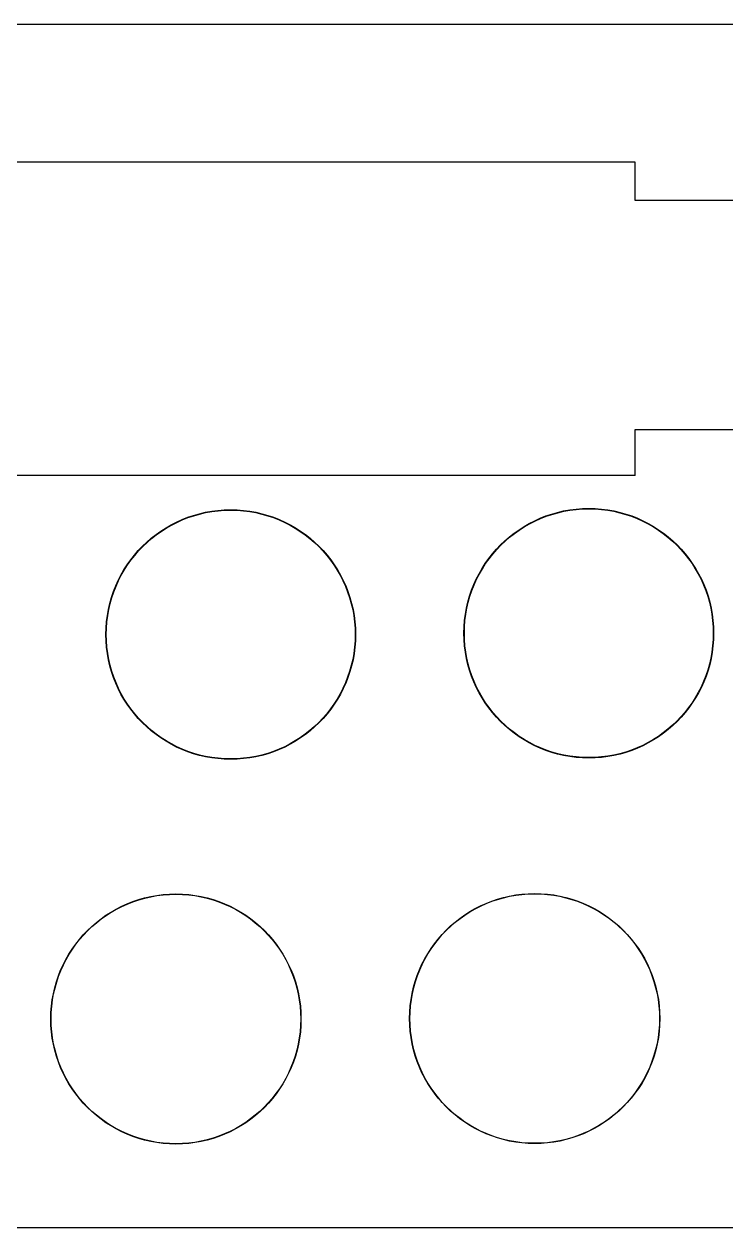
# Model space of a CAD drawing. Header units: millimetres. Extents: x -2 to 247, y -100 to 11.
# Drawn here: x 133.5 to 198.2, y -100.2 to 10.7 of the extents above; entities that cross this region are included whole.
import ezdxf

# ---------------------------------------------------------------- set-up
doc = ezdxf.new("R2010")
doc.units = ezdxf.units.MM
for name, color, linetype in [('Body', 7, 'CONTINUOUS'), ('Body001', 7, 'CONTINUOUS'), ('Body002', 7, 'CONTINUOUS'), ('Hole', 7, 'CONTINUOUS'), ('Hole001', 7, 'CONTINUOUS'), ('Hole002', 7, 'CONTINUOUS'), ('Hole003', 7, 'CONTINUOUS'), ('Hole004', 7, 'CONTINUOUS'), ('Pad', 7, 'CONTINUOUS'), ('Pad001', 7, 'CONTINUOUS'), ('Pad002', 7, 'CONTINUOUS'), ('Pocket', 7, 'CONTINUOUS'), ('Pocket001', 7, 'CONTINUOUS'), ('Pocket002', 7, 'CONTINUOUS'), ('Pocket004', 7, 'CONTINUOUS'), ('Pocket005', 7, 'CONTINUOUS'), ('Sketch', 7, 'CONTINUOUS'), ('Sketch002', 7, 'CONTINUOUS'), ('Sketch004', 7, 'CONTINUOUS'), ('Sketch005', 7, 'CONTINUOUS'), ('Sketch008', 7, 'CONTINUOUS'), ('Sketch010', 7, 'CONTINUOUS')]:
    doc.layers.add(name, color=color, linetype=linetype)

msp = doc.modelspace()

# ---------------------------------------------------------------- linework, layer by layer
at = {"layer": 'Body'}
for p, q in [((2.94989, 10.7266), (243.407, 10.7266)), ((2.94989, 10.7266, -5), (243.407, 10.7266, -5)), ((2.94989, 10.7266), (243.407, 10.7266)), ((2.94989, 10.7266, -5), (243.407, 10.7266, -5)), ((241.329, -100.218), (1.30016, -100.218)), ((241.329, -100.218, -5), (1.30016, -100.218, -5)), ((241.329, -100.218), (1.30016, -100.218)), ((241.329, -100.218, -5), (1.30016, -100.218, -5))]:
    msp.add_line(p, q, dxfattribs=at)
at = {"layer": 'Body001'}
for p, q in [((2.94989, 10.7266), (214.413, 10.7266)), ((2.94989, 10.7266, -5), (214.413, 10.7266, -5)), ((2.94989, 10.7266), (214.413, 10.7266)), ((2.94989, 10.7266, -5), (214.413, 10.7266, -5)), ((125.466, -1.95564), (189.745, -1.95564)), ((125.466, -1.95564, -5), (189.745, -1.95564, -5)), ((125.466, -1.95564), (189.745, -1.95564)), ((125.466, -1.95564, -5), (189.745, -1.95564, -5)), ((189.745, -1.95564), (189.745, -5.50359)), ((189.745, -1.95564, -5), (189.745, -5.50359, -5)), ((189.745, -1.95564), (189.745, -5.50359)), ((189.745, -1.95564, -5), (189.745, -5.50359, -5)), ((189.745, -1.95564), (189.745, -1.95564, -5)), ((189.745, -1.95564), (189.745, -1.95564, -5)), ((189.745, -5.50359), (214.413, -5.50359)), ((189.745, -5.50359, -5), (214.413, -5.50359, -5)), ((189.745, -5.50359), (214.413, -5.50359)), ((189.745, -5.50359, -5), (214.413, -5.50359, -5)), ((189.745, -5.50359), (189.745, -5.50359, -5)), ((189.745, -5.50359), (189.745, -5.50359, -5)), ((189.806, -26.6359), (225.416, -26.6359)), ((189.806, -30.8719), (189.806, -26.6359)), ((189.806, -26.6359, -5), (225.416, -26.6359, -5)), ((189.806, -30.8719, -5), (189.806, -26.6359, -5)), ((189.806, -26.6359), (225.416, -26.6359)), ((189.806, -26.6359, -5), (225.416, -26.6359, -5)), ((189.806, -26.6359), (189.806, -26.6359, -5)), ((189.806, -30.8719), (189.806, -26.6359)), ((189.806, -26.6359), (189.806, -26.6359, -5)), ((189.806, -30.8719, -5), (189.806, -26.6359, -5)), ((189.806, -30.8719), (125.466, -30.8719)), ((189.806, -30.8719, -5), (125.466, -30.8719, -5)), ((189.806, -30.8719), (125.466, -30.8719)), ((189.806, -30.8719, -5), (125.466, -30.8719, -5)), ((189.806, -30.8719), (189.806, -30.8719, -5)), ((189.806, -30.8719), (189.806, -30.8719, -5)), ((197.021, -45.4089), (197.021, -45.4089, -5)), ((197.021, -45.4089), (197.021, -45.4089, -5)), ((164.03, -45.5313), (164.03, -45.5313, -5)), ((164.03, -45.5313), (164.03, -45.5313, -5)), ((158.98, -80.9628), (158.98, -80.9628, -5)), ((158.98, -80.9628), (158.98, -80.9628, -5)), ((192.037, -80.9206), (192.037, -80.9206, -5)), ((192.037, -80.9206), (192.037, -80.9206, -5)), ((241.329, -100.218), (1.30016, -100.218)), ((241.329, -100.218, -5), (1.30016, -100.218, -5)), ((241.329, -100.218), (1.30016, -100.218)), ((241.329, -100.218, -5), (1.30016, -100.218, -5))]:
    msp.add_line(p, q, dxfattribs=at)
for centre in [(152.53, -45.5313), (152.53, -45.5313), (152.53, -45.5313), (152.53, -45.5313), (185.521, -45.4089), (185.521, -45.4089), (185.521, -45.4089), (185.521, -45.4089), (147.48, -80.9628), (147.48, -80.9628), (147.48, -80.9628), (147.48, -80.9628), (180.537, -80.9206), (180.537, -80.9206), (180.537, -80.9206), (180.537, -80.9206)]:
    msp.add_circle(centre, 11.5, dxfattribs=at)
at = {"layer": 'Body002'}
for p, q in [((2.94989, 10.7266), (243.407, 10.7266)), ((2.94989, 10.7266, -5), (243.407, 10.7266, -5)), ((2.94989, 10.7266), (243.407, 10.7266)), ((2.94989, 10.7266, -5), (243.407, 10.7266, -5)), ((197.021, -45.4089), (197.021, -45.4089, -5)), ((197.021, -45.4089), (197.021, -45.4089, -5)), ((164.03, -45.5313), (164.03, -45.5313, -5)), ((164.03, -45.5313), (164.03, -45.5313, -5)), ((158.98, -80.9628), (158.98, -80.9628, -5)), ((158.98, -80.9628), (158.98, -80.9628, -5)), ((192.037, -80.9206), (192.037, -80.9206, -5)), ((192.037, -80.9206), (192.037, -80.9206, -5)), ((241.329, -100.218), (1.30016, -100.218)), ((241.329, -100.218, -5), (1.30016, -100.218, -5)), ((241.329, -100.218), (1.30016, -100.218)), ((241.329, -100.218, -5), (1.30016, -100.218, -5))]:
    msp.add_line(p, q, dxfattribs=at)
for centre in [(152.53, -45.5313), (152.53, -45.5313), (152.53, -45.5313), (152.53, -45.5313), (185.521, -45.4089), (185.521, -45.4089), (185.521, -45.4089), (185.521, -45.4089), (147.48, -80.9628), (147.48, -80.9628), (147.48, -80.9628), (147.48, -80.9628), (180.537, -80.9206), (180.537, -80.9206), (180.537, -80.9206), (180.537, -80.9206)]:
    msp.add_circle(centre, 11.5, dxfattribs=at)
at = {"layer": 'Hole'}
for p, q in [((2.94989, 10.7266), (243.407, 10.7266)), ((2.94989, 10.7266, -5), (243.407, 10.7266, -5)), ((2.94989, 10.7266), (243.407, 10.7266)), ((2.94989, 10.7266, -5), (243.407, 10.7266, -5)), ((241.329, -100.218), (1.30016, -100.218)), ((241.329, -100.218, -5), (1.30016, -100.218, -5)), ((241.329, -100.218), (1.30016, -100.218)), ((241.329, -100.218, -5), (1.30016, -100.218, -5))]:
    msp.add_line(p, q, dxfattribs=at)
at = {"layer": 'Hole001'}
for p, q in [((2.94989, 10.7266), (243.407, 10.7266)), ((2.94989, 10.7266, -5), (243.407, 10.7266, -5)), ((2.94989, 10.7266), (243.407, 10.7266)), ((2.94989, 10.7266, -5), (243.407, 10.7266, -5)), ((241.329, -100.218), (1.30016, -100.218)), ((241.329, -100.218, -5), (1.30016, -100.218, -5)), ((241.329, -100.218), (1.30016, -100.218)), ((241.329, -100.218, -5), (1.30016, -100.218, -5))]:
    msp.add_line(p, q, dxfattribs=at)
at = {"layer": 'Hole002'}
for p, q in [((2.94989, 10.7266), (243.407, 10.7266)), ((2.94989, 10.7266, -5), (243.407, 10.7266, -5)), ((2.94989, 10.7266), (243.407, 10.7266)), ((2.94989, 10.7266, -5), (243.407, 10.7266, -5)), ((197.021, -45.4089), (197.021, -45.4089, -5)), ((197.021, -45.4089), (197.021, -45.4089, -5)), ((164.03, -45.5313), (164.03, -45.5313, -5)), ((164.03, -45.5313), (164.03, -45.5313, -5)), ((158.98, -80.9628), (158.98, -80.9628, -5)), ((158.98, -80.9628), (158.98, -80.9628, -5)), ((192.037, -80.9206), (192.037, -80.9206, -5)), ((192.037, -80.9206), (192.037, -80.9206, -5)), ((241.329, -100.218), (1.30016, -100.218)), ((241.329, -100.218, -5), (1.30016, -100.218, -5)), ((241.329, -100.218), (1.30016, -100.218)), ((241.329, -100.218, -5), (1.30016, -100.218, -5))]:
    msp.add_line(p, q, dxfattribs=at)
for centre in [(152.53, -45.5313), (152.53, -45.5313), (152.53, -45.5313), (152.53, -45.5313), (185.521, -45.4089), (185.521, -45.4089), (185.521, -45.4089), (185.521, -45.4089), (147.48, -80.9628), (147.48, -80.9628), (147.48, -80.9628), (147.48, -80.9628), (180.537, -80.9206), (180.537, -80.9206), (180.537, -80.9206), (180.537, -80.9206)]:
    msp.add_circle(centre, 11.5, dxfattribs=at)
at = {"layer": 'Hole003'}
for p, q in [((2.94989, 10.7266), (243.407, 10.7266)), ((2.94989, 10.7266, -5), (243.407, 10.7266, -5)), ((2.94989, 10.7266), (243.407, 10.7266)), ((2.94989, 10.7266, -5), (243.407, 10.7266, -5)), ((241.329, -100.218), (1.30016, -100.218)), ((241.329, -100.218, -5), (1.30016, -100.218, -5)), ((241.329, -100.218), (1.30016, -100.218)), ((241.329, -100.218, -5), (1.30016, -100.218, -5))]:
    msp.add_line(p, q, dxfattribs=at)
at = {"layer": 'Hole004'}
for p, q in [((2.94989, 10.7266), (243.407, 10.7266)), ((2.94989, 10.7266, -5), (243.407, 10.7266, -5)), ((2.94989, 10.7266), (243.407, 10.7266)), ((2.94989, 10.7266, -5), (243.407, 10.7266, -5)), ((197.021, -45.4089), (197.021, -45.4089, -5)), ((197.021, -45.4089), (197.021, -45.4089, -5)), ((164.03, -45.5313), (164.03, -45.5313, -5)), ((164.03, -45.5313), (164.03, -45.5313, -5)), ((158.98, -80.9628), (158.98, -80.9628, -5)), ((158.98, -80.9628), (158.98, -80.9628, -5)), ((192.037, -80.9206), (192.037, -80.9206, -5)), ((192.037, -80.9206), (192.037, -80.9206, -5)), ((241.329, -100.218), (1.30016, -100.218)), ((241.329, -100.218, -5), (1.30016, -100.218, -5)), ((241.329, -100.218), (1.30016, -100.218)), ((241.329, -100.218, -5), (1.30016, -100.218, -5))]:
    msp.add_line(p, q, dxfattribs=at)
for centre in [(152.53, -45.5313), (152.53, -45.5313), (152.53, -45.5313), (152.53, -45.5313), (185.521, -45.4089), (185.521, -45.4089), (185.521, -45.4089), (185.521, -45.4089), (147.48, -80.9628), (147.48, -80.9628), (147.48, -80.9628), (147.48, -80.9628), (180.537, -80.9206), (180.537, -80.9206), (180.537, -80.9206), (180.537, -80.9206)]:
    msp.add_circle(centre, 11.5, dxfattribs=at)
at = {"layer": 'Pad'}
for p, q in [((2.94989, 10.7266), (243.407, 10.7266)), ((2.94989, 10.7266, -5), (243.407, 10.7266, -5)), ((2.94989, 10.7266), (243.407, 10.7266)), ((2.94989, 10.7266, -5), (243.407, 10.7266, -5)), ((241.329, -100.218), (1.30016, -100.218)), ((241.329, -100.218, -5), (1.30016, -100.218, -5)), ((241.329, -100.218), (1.30016, -100.218)), ((241.329, -100.218, -5), (1.30016, -100.218, -5))]:
    msp.add_line(p, q, dxfattribs=at)
at = {"layer": 'Pad001'}
for p, q in [((2.94989, 10.7266), (243.407, 10.7266)), ((2.94989, 10.7266, -5), (243.407, 10.7266, -5)), ((2.94989, 10.7266), (243.407, 10.7266)), ((2.94989, 10.7266, -5), (243.407, 10.7266, -5)), ((241.329, -100.218), (1.30016, -100.218)), ((241.329, -100.218, -5), (1.30016, -100.218, -5)), ((241.329, -100.218), (1.30016, -100.218)), ((241.329, -100.218, -5), (1.30016, -100.218, -5))]:
    msp.add_line(p, q, dxfattribs=at)
at = {"layer": 'Pad002'}
for p, q in [((2.94989, 10.7266), (243.407, 10.7266)), ((2.94989, 10.7266, -5), (243.407, 10.7266, -5)), ((2.94989, 10.7266), (243.407, 10.7266)), ((2.94989, 10.7266, -5), (243.407, 10.7266, -5)), ((241.329, -100.218), (1.30016, -100.218)), ((241.329, -100.218, -5), (1.30016, -100.218, -5)), ((241.329, -100.218), (1.30016, -100.218)), ((241.329, -100.218, -5), (1.30016, -100.218, -5))]:
    msp.add_line(p, q, dxfattribs=at)
at = {"layer": 'Pocket'}
for p, q in [((2.94989, 10.7266), (214.413, 10.7266)), ((2.94989, 10.7266, -5), (214.413, 10.7266, -5)), ((2.94989, 10.7266), (214.413, 10.7266)), ((2.94989, 10.7266, -5), (214.413, 10.7266, -5)), ((125.466, -1.95564), (189.745, -1.95564)), ((125.466, -1.95564, -5), (189.745, -1.95564, -5)), ((125.466, -1.95564), (189.745, -1.95564)), ((125.466, -1.95564, -5), (189.745, -1.95564, -5)), ((189.745, -1.95564), (189.745, -5.50359)), ((189.745, -1.95564, -5), (189.745, -5.50359, -5)), ((189.745, -1.95564), (189.745, -5.50359)), ((189.745, -1.95564, -5), (189.745, -5.50359, -5)), ((189.745, -1.95564), (189.745, -1.95564, -5)), ((189.745, -1.95564), (189.745, -1.95564, -5)), ((189.745, -5.50359), (214.413, -5.50359)), ((189.745, -5.50359, -5), (214.413, -5.50359, -5)), ((189.745, -5.50359), (214.413, -5.50359)), ((189.745, -5.50359, -5), (214.413, -5.50359, -5)), ((189.745, -5.50359), (189.745, -5.50359, -5)), ((189.745, -5.50359), (189.745, -5.50359, -5)), ((189.806, -30.8719), (189.806, -26.6359)), ((189.806, -26.6359), (225.416, -26.6359)), ((189.806, -30.8719, -5), (189.806, -26.6359, -5)), ((189.806, -26.6359, -5), (225.416, -26.6359, -5)), ((189.806, -30.8719), (189.806, -26.6359)), ((189.806, -26.6359), (189.806, -26.6359, -5)), ((189.806, -30.8719, -5), (189.806, -26.6359, -5)), ((189.806, -26.6359), (225.416, -26.6359)), ((189.806, -26.6359, -5), (225.416, -26.6359, -5)), ((189.806, -26.6359), (189.806, -26.6359, -5)), ((189.806, -30.8719), (125.466, -30.8719)), ((189.806, -30.8719, -5), (125.466, -30.8719, -5)), ((189.806, -30.8719), (125.466, -30.8719)), ((189.806, -30.8719, -5), (125.466, -30.8719, -5)), ((189.806, -30.8719), (189.806, -30.8719, -5)), ((189.806, -30.8719), (189.806, -30.8719, -5)), ((197.021, -45.4089), (197.021, -45.4089, -5)), ((197.021, -45.4089), (197.021, -45.4089, -5)), ((164.03, -45.5313), (164.03, -45.5313, -5)), ((164.03, -45.5313), (164.03, -45.5313, -5)), ((158.98, -80.9628), (158.98, -80.9628, -5)), ((158.98, -80.9628), (158.98, -80.9628, -5)), ((192.037, -80.9206), (192.037, -80.9206, -5)), ((192.037, -80.9206), (192.037, -80.9206, -5)), ((241.329, -100.218), (1.30016, -100.218)), ((241.329, -100.218, -5), (1.30016, -100.218, -5)), ((241.329, -100.218), (1.30016, -100.218)), ((241.329, -100.218, -5), (1.30016, -100.218, -5))]:
    msp.add_line(p, q, dxfattribs=at)
for centre in [(152.53, -45.5313), (152.53, -45.5313), (152.53, -45.5313), (152.53, -45.5313), (185.521, -45.4089), (185.521, -45.4089), (185.521, -45.4089), (185.521, -45.4089), (147.48, -80.9628), (147.48, -80.9628), (147.48, -80.9628), (147.48, -80.9628), (180.537, -80.9206), (180.537, -80.9206), (180.537, -80.9206), (180.537, -80.9206)]:
    msp.add_circle(centre, 11.5, dxfattribs=at)
at = {"layer": 'Pocket001'}
for p, q in [((2.94989, 10.7266), (214.413, 10.7266)), ((2.94989, 10.7266, -5), (214.413, 10.7266, -5)), ((2.94989, 10.7266), (214.413, 10.7266)), ((2.94989, 10.7266, -5), (214.413, 10.7266, -5)), ((125.466, -1.95564), (189.745, -1.95564)), ((125.466, -1.95564, -5), (189.745, -1.95564, -5)), ((125.466, -1.95564), (189.745, -1.95564)), ((125.466, -1.95564, -5), (189.745, -1.95564, -5)), ((189.745, -1.95564), (189.745, -5.50359)), ((189.745, -1.95564, -5), (189.745, -5.50359, -5)), ((189.745, -1.95564), (189.745, -5.50359)), ((189.745, -1.95564, -5), (189.745, -5.50359, -5)), ((189.745, -1.95564), (189.745, -1.95564, -5)), ((189.745, -1.95564), (189.745, -1.95564, -5)), ((189.745, -5.50359), (214.413, -5.50359)), ((189.745, -5.50359, -5), (214.413, -5.50359, -5)), ((189.745, -5.50359), (214.413, -5.50359)), ((189.745, -5.50359, -5), (214.413, -5.50359, -5)), ((189.745, -5.50359), (189.745, -5.50359, -5)), ((189.745, -5.50359), (189.745, -5.50359, -5)), ((189.806, -26.6359), (225.416, -26.6359)), ((189.806, -30.8719), (189.806, -26.6359)), ((189.806, -26.6359, -5), (225.416, -26.6359, -5)), ((189.806, -30.8719, -5), (189.806, -26.6359, -5)), ((189.806, -26.6359), (225.416, -26.6359)), ((189.806, -26.6359, -5), (225.416, -26.6359, -5)), ((189.806, -26.6359), (189.806, -26.6359, -5)), ((189.806, -30.8719), (189.806, -26.6359)), ((189.806, -26.6359), (189.806, -26.6359, -5)), ((189.806, -30.8719, -5), (189.806, -26.6359, -5)), ((189.806, -30.8719), (125.466, -30.8719)), ((189.806, -30.8719, -5), (125.466, -30.8719, -5)), ((189.806, -30.8719), (125.466, -30.8719)), ((189.806, -30.8719, -5), (125.466, -30.8719, -5)), ((189.806, -30.8719), (189.806, -30.8719, -5)), ((189.806, -30.8719), (189.806, -30.8719, -5)), ((197.021, -45.4089), (197.021, -45.4089, -5)), ((197.021, -45.4089), (197.021, -45.4089, -5)), ((164.03, -45.5313), (164.03, -45.5313, -5)), ((164.03, -45.5313), (164.03, -45.5313, -5)), ((158.98, -80.9628), (158.98, -80.9628, -5)), ((158.98, -80.9628), (158.98, -80.9628, -5)), ((192.037, -80.9206), (192.037, -80.9206, -5)), ((192.037, -80.9206), (192.037, -80.9206, -5)), ((241.329, -100.218), (1.30016, -100.218)), ((241.329, -100.218, -5), (1.30016, -100.218, -5)), ((241.329, -100.218), (1.30016, -100.218)), ((241.329, -100.218, -5), (1.30016, -100.218, -5))]:
    msp.add_line(p, q, dxfattribs=at)
for centre in [(152.53, -45.5313), (152.53, -45.5313), (152.53, -45.5313), (152.53, -45.5313), (185.521, -45.4089), (185.521, -45.4089), (185.521, -45.4089), (185.521, -45.4089), (147.48, -80.9628), (147.48, -80.9628), (147.48, -80.9628), (147.48, -80.9628), (180.537, -80.9206), (180.537, -80.9206), (180.537, -80.9206), (180.537, -80.9206)]:
    msp.add_circle(centre, 11.5, dxfattribs=at)
at = {"layer": 'Pocket002'}
for p, q in [((2.94989, 10.7266), (214.413, 10.7266)), ((2.94989, 10.7266, -5), (214.413, 10.7266, -5)), ((2.94989, 10.7266), (214.413, 10.7266)), ((2.94989, 10.7266, -5), (214.413, 10.7266, -5)), ((125.466, -1.95564), (189.745, -1.95564)), ((125.466, -1.95564, -5), (189.745, -1.95564, -5)), ((125.466, -1.95564), (189.745, -1.95564)), ((125.466, -1.95564, -5), (189.745, -1.95564, -5)), ((189.745, -1.95564), (189.745, -5.50359)), ((189.745, -1.95564, -5), (189.745, -5.50359, -5)), ((189.745, -1.95564), (189.745, -5.50359)), ((189.745, -1.95564, -5), (189.745, -5.50359, -5)), ((189.745, -1.95564), (189.745, -1.95564, -5)), ((189.745, -1.95564), (189.745, -1.95564, -5)), ((189.745, -5.50359), (214.413, -5.50359)), ((189.745, -5.50359, -5), (214.413, -5.50359, -5)), ((189.745, -5.50359), (214.413, -5.50359)), ((189.745, -5.50359, -5), (214.413, -5.50359, -5)), ((189.745, -5.50359), (189.745, -5.50359, -5)), ((189.745, -5.50359), (189.745, -5.50359, -5)), ((189.806, -26.6359), (225.416, -26.6359)), ((189.806, -30.8719), (189.806, -26.6359)), ((189.806, -26.6359, -5), (225.416, -26.6359, -5)), ((189.806, -30.8719, -5), (189.806, -26.6359, -5)), ((189.806, -26.6359), (225.416, -26.6359)), ((189.806, -26.6359, -5), (225.416, -26.6359, -5)), ((189.806, -26.6359), (189.806, -26.6359, -5)), ((189.806, -30.8719), (189.806, -26.6359)), ((189.806, -26.6359), (189.806, -26.6359, -5)), ((189.806, -30.8719, -5), (189.806, -26.6359, -5)), ((189.806, -30.8719), (125.466, -30.8719)), ((189.806, -30.8719, -5), (125.466, -30.8719, -5)), ((189.806, -30.8719), (125.466, -30.8719)), ((189.806, -30.8719, -5), (125.466, -30.8719, -5)), ((189.806, -30.8719), (189.806, -30.8719, -5)), ((189.806, -30.8719), (189.806, -30.8719, -5)), ((197.021, -45.4089), (197.021, -45.4089, -5)), ((197.021, -45.4089), (197.021, -45.4089, -5)), ((164.03, -45.5313), (164.03, -45.5313, -5)), ((164.03, -45.5313), (164.03, -45.5313, -5)), ((158.98, -80.9628), (158.98, -80.9628, -5)), ((158.98, -80.9628), (158.98, -80.9628, -5)), ((192.037, -80.9206), (192.037, -80.9206, -5)), ((192.037, -80.9206), (192.037, -80.9206, -5)), ((241.329, -100.218), (1.30016, -100.218)), ((241.329, -100.218, -5), (1.30016, -100.218, -5)), ((241.329, -100.218), (1.30016, -100.218)), ((241.329, -100.218, -5), (1.30016, -100.218, -5))]:
    msp.add_line(p, q, dxfattribs=at)
for centre in [(152.53, -45.5313), (152.53, -45.5313), (152.53, -45.5313), (152.53, -45.5313), (185.521, -45.4089), (185.521, -45.4089), (185.521, -45.4089), (185.521, -45.4089), (147.48, -80.9628), (147.48, -80.9628), (147.48, -80.9628), (147.48, -80.9628), (180.537, -80.9206), (180.537, -80.9206), (180.537, -80.9206), (180.537, -80.9206)]:
    msp.add_circle(centre, 11.5, dxfattribs=at)
at = {"layer": 'Pocket004'}
for p, q in [((2.94989, 10.7266), (243.407, 10.7266)), ((2.94989, 10.7266, -5), (243.407, 10.7266, -5)), ((2.94989, 10.7266), (243.407, 10.7266)), ((2.94989, 10.7266, -5), (243.407, 10.7266, -5)), ((197.021, -45.4089), (197.021, -45.4089, -5)), ((197.021, -45.4089), (197.021, -45.4089, -5)), ((164.03, -45.5313), (164.03, -45.5313, -5)), ((164.03, -45.5313), (164.03, -45.5313, -5)), ((158.98, -80.9628), (158.98, -80.9628, -5)), ((158.98, -80.9628), (158.98, -80.9628, -5)), ((192.037, -80.9206), (192.037, -80.9206, -5)), ((192.037, -80.9206), (192.037, -80.9206, -5)), ((241.329, -100.218), (1.30016, -100.218)), ((241.329, -100.218, -5), (1.30016, -100.218, -5)), ((241.329, -100.218), (1.30016, -100.218)), ((241.329, -100.218, -5), (1.30016, -100.218, -5))]:
    msp.add_line(p, q, dxfattribs=at)
for centre in [(152.53, -45.5313), (152.53, -45.5313), (152.53, -45.5313), (152.53, -45.5313), (185.521, -45.4089), (185.521, -45.4089), (185.521, -45.4089), (185.521, -45.4089), (147.48, -80.9628), (147.48, -80.9628), (147.48, -80.9628), (147.48, -80.9628), (180.537, -80.9206), (180.537, -80.9206), (180.537, -80.9206), (180.537, -80.9206)]:
    msp.add_circle(centre, 11.5, dxfattribs=at)
at = {"layer": 'Pocket005'}
for p, q in [((2.94989, 10.7266), (243.407, 10.7266)), ((2.94989, 10.7266, -5), (243.407, 10.7266, -5)), ((2.94989, 10.7266), (243.407, 10.7266)), ((2.94989, 10.7266, -5), (243.407, 10.7266, -5)), ((197.021, -45.4089), (197.021, -45.4089, -5)), ((197.021, -45.4089), (197.021, -45.4089, -5)), ((164.03, -45.5313), (164.03, -45.5313, -5)), ((164.03, -45.5313), (164.03, -45.5313, -5)), ((158.98, -80.9628), (158.98, -80.9628, -5)), ((158.98, -80.9628), (158.98, -80.9628, -5)), ((192.037, -80.9206), (192.037, -80.9206, -5)), ((192.037, -80.9206), (192.037, -80.9206, -5)), ((241.329, -100.218), (1.30016, -100.218)), ((241.329, -100.218, -5), (1.30016, -100.218, -5)), ((241.329, -100.218), (1.30016, -100.218)), ((241.329, -100.218, -5), (1.30016, -100.218, -5))]:
    msp.add_line(p, q, dxfattribs=at)
for centre in [(152.53, -45.5313), (152.53, -45.5313), (152.53, -45.5313), (152.53, -45.5313), (185.521, -45.4089), (185.521, -45.4089), (185.521, -45.4089), (185.521, -45.4089), (147.48, -80.9628), (147.48, -80.9628), (147.48, -80.9628), (147.48, -80.9628), (180.537, -80.9206), (180.537, -80.9206), (180.537, -80.9206), (180.537, -80.9206)]:
    msp.add_circle(centre, 11.5, dxfattribs=at)
at = {"layer": 'Sketch'}
for p, q in [((2.94989, 10.7266), (243.407, 10.7266)), ((241.329, -100.218), (1.30016, -100.218))]:
    msp.add_line(p, q, dxfattribs=at)
at = {"layer": 'Sketch002'}
for p, q in [((2.94989, 10.7266), (243.407, 10.7266)), ((241.329, -100.218), (1.30016, -100.218))]:
    msp.add_line(p, q, dxfattribs=at)
at = {"layer": 'Sketch004'}
for centre, radius in [((152.53, -45.5313), 11.4678), ((185.521, -45.4089), 11.4681), ((147.48, -80.9628), 11.5236), ((180.537, -80.9206), 11.5215)]:
    msp.add_circle(centre, radius, dxfattribs=at)
at = {"layer": 'Sketch005'}
for p, q in [((125.466, -1.95564), (189.745, -1.95564)), ((189.745, -1.95564), (189.745, -5.50359)), ((189.745, -5.50359), (214.413, -5.50359)), ((189.806, -26.6359), (225.416, -26.6359)), ((189.806, -30.8719), (189.806, -26.6359)), ((189.806, -30.8719), (125.466, -30.8719))]:
    msp.add_line(p, q, dxfattribs=at)
at = {"layer": 'Sketch008'}
for p, q in [((2.94989, 10.7266), (243.407, 10.7266)), ((241.329, -100.218), (1.30016, -100.218))]:
    msp.add_line(p, q, dxfattribs=at)
at = {"layer": 'Sketch010'}
for centre, radius in [((152.53, -45.5313), 11.4678), ((185.521, -45.4089), 11.4681), ((147.48, -80.9628), 11.5236), ((180.537, -80.9206), 11.5215)]:
    msp.add_circle(centre, radius, dxfattribs=at)

doc.saveas('drawing.dxf')
